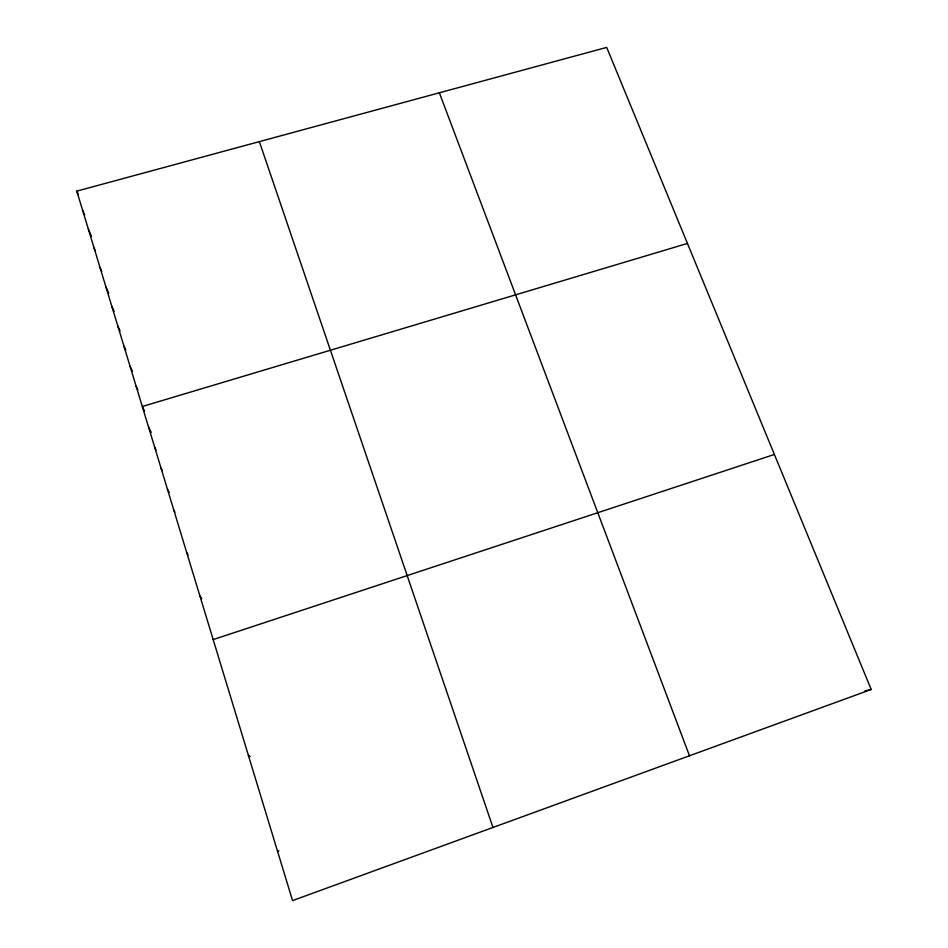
<?xml version="1.0" encoding="UTF-8"?>
<svg xmlns="http://www.w3.org/2000/svg" width="948" height="948" viewBox="0 0 948 948"><rect width="100%" height="100%" fill="white"/><g stroke="black" fill="none" stroke-linecap="round" stroke-linejoin="round"><path stroke-width="1.42" d="M277.598 851.446L278.819 850.771M871.2 689.469L292.553 900.6L76.8 191.141L606.696 47.4L871.2 689.469L864.73 691.009M213.17 639.58L774.386 454.459M687.454 243.435L142.295 406.514L144.594 411.148M248.4 755.438L250.13 756.504M199.85 595.794L201.758 598.686M186.732 552.648L188.107 554.936M173.804 510.131L174.989 512.252M167.417 489.109L169.242 492.486M161.065 468.241L162.321 470.623M154.761 447.515L156.064 450.039M148.504 426.944L151.289 432.466M136.133 386.239L137.898 389.877M130.006 366.106L132.424 371.166M123.927 346.115L125.788 350.061M117.896 326.254L120.064 330.947M111.9 306.548L114.115 311.406M105.939 286.971L108.783 293.264M100.038 267.537L101.768 271.436M94.16 248.234L95.345 250.924M88.33 229.072L91.506 236.325M82.547 210.041L84.704 215.006M76.8 191.141L78.447 194.968M439.362 92.785L689.48 755.769M259.361 141.619L492.972 827.474"/></g></svg>
